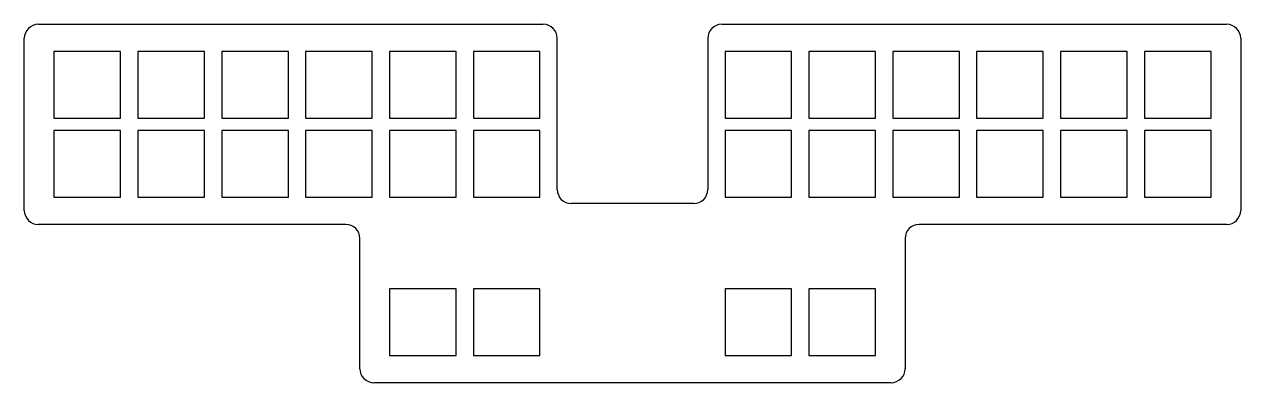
# Model space of a CAD drawing. Header units: millimetres. Extents: x 86 to 348, y -147 to -70.
import ezdxf

# ---------------------------------------------------------------- set-up
doc = ezdxf.new("R2010")
doc.units = ezdxf.units.MM

msp = doc.modelspace()

# ---------------------------------------------------------------- linework, layer by layer
for p, q in [((89.5, -70), (197.85, -70)), ((236.15, -70), (344.5, -70)), ((86.5, -110), (86.5, -73)), ((200.85, -105.5), (200.85, -73)), ((233.15, -73), (233.15, -105.5)), ((347.5, -73), (347.5, -110)), ((107.15, -75.85), (92.85, -75.85)), ((92.85, -75.85), (92.85, -90.15)), ((107.15, -90.15), (107.15, -75.85)), ((125.15, -75.85), (110.85, -75.85)), ((110.85, -75.85), (110.85, -90.15)), ((125.15, -90.15), (125.15, -75.85)), ((143.15, -75.85), (128.85, -75.85)), ((128.85, -75.85), (128.85, -90.15)), ((143.15, -90.15), (143.15, -75.85)), ((161.15, -75.85), (146.85, -75.85)), ((146.85, -75.85), (146.85, -90.15)), ((161.15, -90.15), (161.15, -75.85)), ((179.15, -75.85), (164.85, -75.85)), ((164.85, -75.85), (164.85, -90.15)), ((179.15, -90.15), (179.15, -75.85)), ((197.15, -75.85), (182.85, -75.85)), ((182.85, -75.85), (182.85, -90.15)), ((197.15, -90.15), (197.15, -75.85)), ((251.15, -75.85), (236.85, -75.85)), ((236.85, -75.85), (236.85, -90.15)), ((251.15, -90.15), (251.15, -75.85)), ((269.15, -75.85), (254.85, -75.85)), ((254.85, -75.85), (254.85, -90.15)), ((269.15, -90.15), (269.15, -75.85)), ((287.15, -75.85), (272.85, -75.85)), ((272.85, -75.85), (272.85, -90.15)), ((287.15, -90.15), (287.15, -75.85)), ((305.15, -75.85), (290.85, -75.85)), ((290.85, -75.85), (290.85, -90.15)), ((305.15, -90.15), (305.15, -75.85)), ((323.15, -75.85), (308.85, -75.85)), ((308.85, -75.85), (308.85, -90.15)), ((323.15, -90.15), (323.15, -75.85)), ((341.15, -75.85), (326.85, -75.85)), ((326.85, -75.85), (326.85, -90.15)), ((341.15, -90.15), (341.15, -75.85)), ((92.85, -90.15), (107.15, -90.15)), ((110.85, -90.15), (125.15, -90.15)), ((128.85, -90.15), (143.15, -90.15)), ((146.85, -90.15), (161.15, -90.15)), ((164.85, -90.15), (179.15, -90.15)), ((182.85, -90.15), (197.15, -90.15)), ((236.85, -90.15), (251.15, -90.15)), ((254.85, -90.15), (269.15, -90.15)), ((272.85, -90.15), (287.15, -90.15)), ((290.85, -90.15), (305.15, -90.15)), ((308.85, -90.15), (323.15, -90.15)), ((326.85, -90.15), (341.15, -90.15)), ((107.15, -92.85), (92.85, -92.85)), ((92.85, -92.85), (92.85, -107.15)), ((107.15, -107.15), (107.15, -92.85)), ((125.15, -92.85), (110.85, -92.85)), ((110.85, -92.85), (110.85, -107.15)), ((125.15, -107.15), (125.15, -92.85)), ((143.15, -92.85), (128.85, -92.85)), ((128.85, -92.85), (128.85, -107.15)), ((143.15, -107.15), (143.15, -92.85)), ((161.15, -92.85), (146.85, -92.85)), ((146.85, -92.85), (146.85, -107.15)), ((161.15, -107.15), (161.15, -92.85)), ((179.15, -92.85), (164.85, -92.85)), ((164.85, -92.85), (164.85, -107.15)), ((179.15, -107.15), (179.15, -92.85)), ((197.15, -92.85), (182.85, -92.85)), ((182.85, -92.85), (182.85, -107.15)), ((197.15, -107.15), (197.15, -92.85)), ((251.15, -92.85), (236.85, -92.85)), ((236.85, -92.85), (236.85, -107.15)), ((251.15, -107.15), (251.15, -92.85)), ((269.15, -92.85), (254.85, -92.85)), ((254.85, -92.85), (254.85, -107.15)), ((269.15, -107.15), (269.15, -92.85)), ((287.15, -92.85), (272.85, -92.85)), ((272.85, -92.85), (272.85, -107.15)), ((287.15, -107.15), (287.15, -92.85)), ((305.15, -92.85), (290.85, -92.85)), ((290.85, -92.85), (290.85, -107.15)), ((305.15, -107.15), (305.15, -92.85)), ((323.15, -92.85), (308.85, -92.85)), ((308.85, -92.85), (308.85, -107.15)), ((323.15, -107.15), (323.15, -92.85)), ((341.15, -92.85), (326.85, -92.85)), ((326.85, -92.85), (326.85, -107.15)), ((341.15, -107.15), (341.15, -92.85)), ((92.85, -107.15), (107.15, -107.15)), ((110.85, -107.15), (125.15, -107.15)), ((128.85, -107.15), (143.15, -107.15)), ((146.85, -107.15), (161.15, -107.15)), ((164.85, -107.15), (179.15, -107.15)), ((182.85, -107.15), (197.15, -107.15)), ((230.15, -108.5), (203.85, -108.5)), ((236.85, -107.15), (251.15, -107.15)), ((254.85, -107.15), (269.15, -107.15)), ((272.85, -107.15), (287.15, -107.15)), ((290.85, -107.15), (305.15, -107.15)), ((308.85, -107.15), (323.15, -107.15)), ((326.85, -107.15), (341.15, -107.15)), ((155.5, -113), (89.5, -113)), ((344.5, -113), (278.5, -113)), ((158.5, -144), (158.5, -116)), ((275.5, -116), (275.5, -144)), ((179.15, -126.85), (164.85, -126.85)), ((164.85, -126.85), (164.85, -141.15)), ((179.15, -141.15), (179.15, -126.85)), ((197.15, -126.85), (182.85, -126.85)), ((182.85, -126.85), (182.85, -141.15)), ((197.15, -141.15), (197.15, -126.85)), ((251.15, -126.85), (236.85, -126.85)), ((236.85, -126.85), (236.85, -141.15)), ((251.15, -141.15), (251.15, -126.85)), ((269.15, -126.85), (254.85, -126.85)), ((254.85, -126.85), (254.85, -141.15)), ((269.15, -141.15), (269.15, -126.85)), ((164.85, -141.15), (179.15, -141.15)), ((182.85, -141.15), (197.15, -141.15)), ((236.85, -141.15), (251.15, -141.15)), ((254.85, -141.15), (269.15, -141.15)), ((272.5, -147), (161.5, -147))]:
    msp.add_line(p, q)
for centre, start, end in [((89.5, -73), 90, 180), ((197.85, -73), 0, 90), ((236.15, -73), 90, 180), ((344.5, -73), 0, 90), ((203.85, -105.5), 180, 270), ((230.15, -105.5), 270, 0), ((89.5, -110), 180, 270), ((344.5, -110), 270, 0), ((155.5, -116), 0, 90), ((278.5, -116), 90, 180), ((161.5, -144), 180, 270), ((272.5, -144), 270, 0)]:
    msp.add_arc(centre, 3, start, end)

doc.saveas('drawing.dxf')
